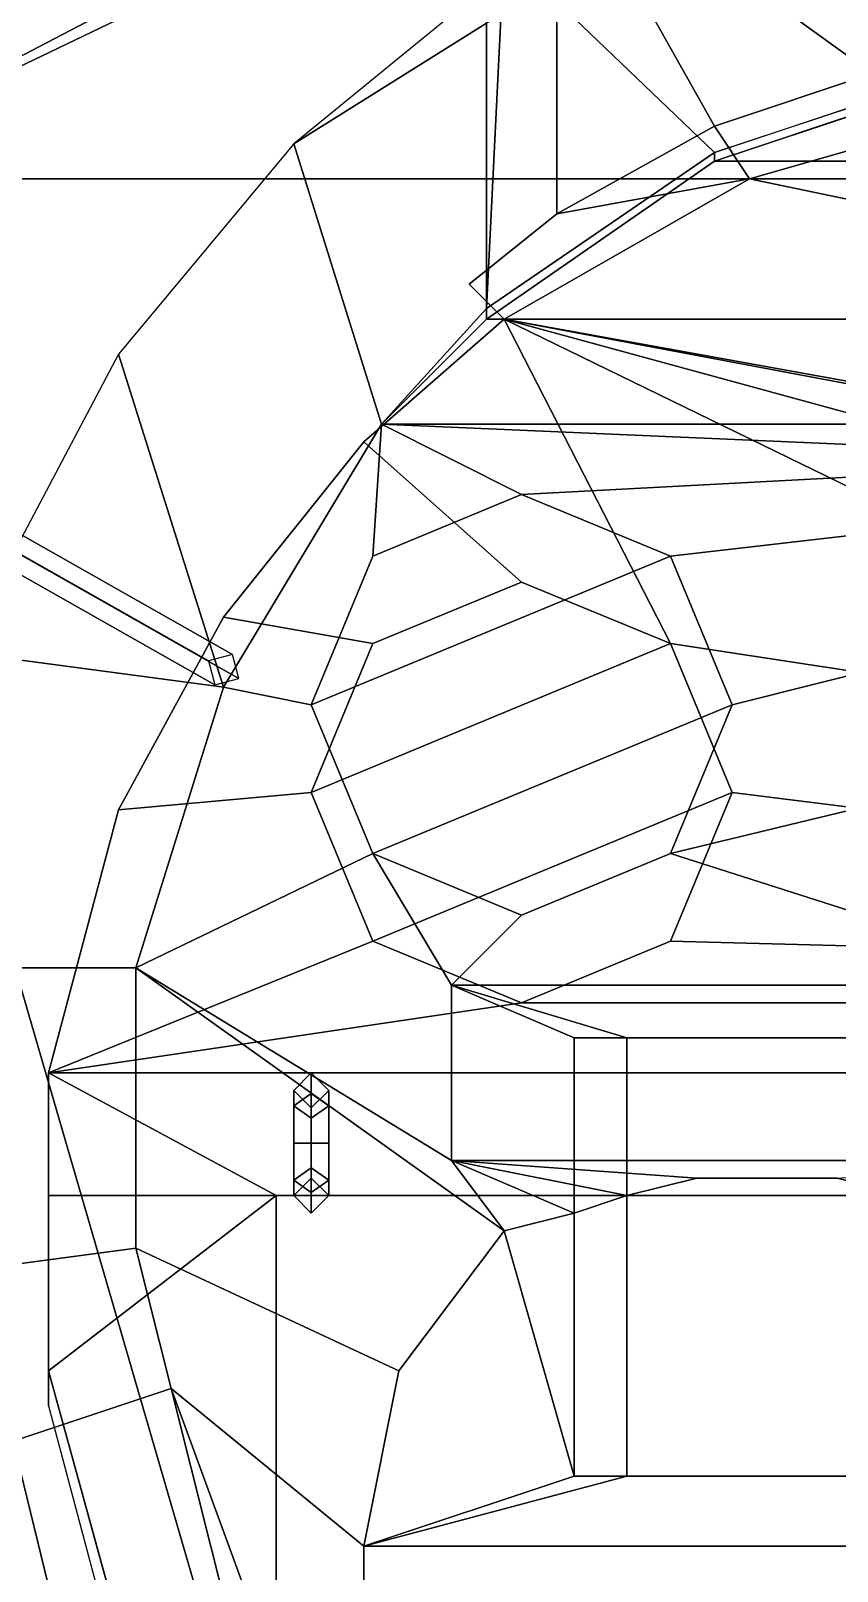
# Model space of a CAD drawing. Header units: millimetres. Extents: x -1.21 to 1.21, y -2.88 to 5.11.
# Drawn here: x -0.66 to -0.2, y 0.266 to 1.144 of the extents above; entities that cross this region are included whole.
import ezdxf

# ---------------------------------------------------------------- set-up
doc = ezdxf.new("R2010")
doc.units = ezdxf.units.MM
for name, color, linetype in [('fenders', 1, 'Continuous'), ('option3', 3, 'Continuous'), ('turret', 2, 'Continuous'), ('turret2', 2, 'Continuous')]:
    doc.layers.add(name, color=color, linetype=linetype)

msp = doc.modelspace()

# ---------------------------------------------------------------- linework, layer by layer
for points in [[(-0.34449, 2.11, 0.4), (-0.8, 1.06, 0.4), (-0.46162, 1.84, 1.2), (-0.25772, 2.31, 0.92)], [(0.34449, 2.11, 0.4), (0.8, 1.06, 0.4), (-0.8, 1.06, 0.4), (-0.34449, 2.11, 0.4)], [(-0.46162, 1.84, 1.2), (-0.8, 1.06, 0.4), (-0.8, 1.06, 1.52), (-0.53537, 1.67, 1.52)], [(-0.8, 1.06, 1.52), (-0.11, 1.42, 1.52), (-0.11, 1.67, 1.52), (-0.18, 1.67, 1.52)], [(-0.53537, 1.67, 1.52), (-0.8, 1.06, 1.52), (-0.8, 1.06, 1.52), (-0.18, 1.67, 1.52)], [(-0.05, 1.42, 1.52), (-0.8, 1.06, 1.52), (0.8, 1.06, 1.52), (0.17, 1.42, 1.52)], [(-0.8, 1.06, 1.52), (-0.05, 1.42, 1.52), (-0.05, 1.42, 1.52), (-0.11, 1.42, 1.52)], [(0.8, 1.06, 0.4), (0.8, -2.27, 0.4), (-0.8, -2.27, 0.4), (-0.8, 1.06, 0.4)], [(-0.4655, -0.09, 1.52), (-0.8, 1.06, 1.52), (-0.8, 1.06, 1.52), (-0.8, -0.09, 1.52)], [(0.8, 1.06, 1.52), (-0.8, 1.06, 1.52), (-0.4655, -0.09, 1.52), (0.4655, -0.09, 1.52)]]:
    msp.add_3dface(points)
at = {"layer": 'fenders'}
msp.add_3dface([(-1.08, 1.46, 1.25), (-1.08, 1.06, 1.25), (-0.8, 1.06, 1.25), (-0.62647, 1.46, 1.25)], dxfattribs=at)
at = {"layer": 'option3'}
for points in [[(-0.85866, 0.955, 2.2), (-0.845, 0.95866, 2.2), (-0.545, 0.78866, 1.84), (-0.55866, 0.785, 1.84)], [(-0.845, 0.95866, 2.2), (-0.84134, 0.945, 2.2), (-0.54134, 0.775, 1.84), (-0.545, 0.78866, 1.84)], [(-0.855, 0.94134, 2.2), (-0.85866, 0.955, 2.2), (-0.55866, 0.785, 1.84), (-0.555, 0.77134, 1.84)], [(-0.84134, 0.945, 2.2), (-0.855, 0.94134, 2.2), (-0.555, 0.77134, 1.84), (-0.54134, 0.775, 1.84)]]:
    msp.add_3dface(points, dxfattribs=at)
at = {"layer": 'turret'}
for points in [[(-0.4, 1.14889, 1.61), (-0.4, 0.98603, 2.15), (-0.39, 1.19, 2.1), (-0.39, 1.15376, 1.61)], [(-0.39, 1.19, 2.1), (-0.4, 0.98603, 2.15), (-0.27, 1.07508, 2.15), (-0.39, 1.19, 2.1)], [(-0.39, 1.19, 2.1), (-0.09032, 1.13444, 2.15), (0.08968, 1.13444, 2.15), (0.33, 1.19, 2.1)], [(-0.39, 1.19, 2.1), (-0.27, 1.07508, 2.15), (-0.09, 1.13508, 2.15), (-0.39, 1.19, 2.1)], [(-0.51, 1.08, 1.54), (-0.51, 1.08, 1.54), (-0.4, 1.14889, 1.61), (-0.4, 1.17, 1.54)], [(-0.51, 1.08, 1.54), (-0.46, 0.92, 2.17), (-0.4, 0.98603, 2.15), (-0.4, 1.14889, 1.61)], [(-0.27, 1.07508, 2.15), (-0.27, 1.07, 2.17), (-0.09, 1.13, 2.17), (-0.09032, 1.13444, 2.15)], [(-0.09063, 1.13, 2.17), (-0.27, 1.07, 2.17), (0.27, 1.07, 2.17), (0.09, 1.13, 2.17)], [(-0.61, 0.96, 1.54), (-0.55, 0.77, 2.17), (-0.46, 0.92, 2.17), (-0.51, 1.08, 1.54)], [(-0.4, 0.98603, 2.15), (-0.4, 0.98, 2.17), (-0.27, 1.07, 2.17), (-0.27, 1.07508, 2.15)], [(-0.27, 1.07, 2.17), (-0.4, 0.98, 2.17), (0.4, 0.98, 2.17), (0.27, 1.07, 2.17)], [(-0.46, 0.92, 2.17), (-0.46, 0.92, 2.17), (-0.4, 0.98, 2.17), (-0.4, 0.98603, 2.15)], [(-0.4, 0.98, 2.17), (-0.46, 0.92, 2.17), (0.46, 0.92, 2.17), (0.4, 0.98, 2.17)], [(-0.7, 0.79, 1.54), (-0.55, 0.77, 2.17), (-0.55, 0.77, 2.17), (-0.61, 0.96, 1.54)], [(-0.46, 0.92, 2.17), (-0.55, 0.77, 2.17), (-0.5, 0.76, 2.17), (-0.46485, 0.84485, 2.17)], [(-0.46, 0.92, 2.17), (-0.46, 0.92, 2.17), (-0.46485, 0.84485, 2.17), (-0.38, 0.88, 2.17)], [(0, 0.9, 2.17), (-0.46, 0.92, 2.17), (-0.46, 0.92, 2.17), (-0.38, 0.88, 2.17)], [(0.46, 0.92, 2.17), (-0.46, 0.92, 2.17), (-0.46, 0.92, 2.17), (0, 0.9, 2.17)], [(-0.07071, 0.87071, 2.17), (0, 0.9, 2.17), (-0.38, 0.88, 2.17), (-0.29515, 0.84485, 2.17)], [(-0.38, 0.88, 2.19), (-0.46485, 0.84485, 2.19), (-0.5, 0.76, 2.19), (-0.29515, 0.84485, 2.19)], [(-0.38, 0.88, 2.17), (-0.46485, 0.84485, 2.17), (-0.46485, 0.84485, 2.19), (-0.38, 0.88, 2.19)], [(-0.29515, 0.84485, 2.17), (-0.38, 0.88, 2.17), (-0.38, 0.88, 2.19), (-0.29515, 0.84485, 2.19)], [(-0.1, 0.8, 2.17), (-0.07071, 0.87071, 2.17), (-0.29515, 0.84485, 2.17), (-0.26, 0.76, 2.17)], [(-0.46485, 0.84485, 2.17), (-0.5, 0.76, 2.17), (-0.5, 0.76, 2.19), (-0.46485, 0.84485, 2.19)], [(-0.29515, 0.84485, 2.19), (-0.5, 0.76, 2.19), (-0.46485, 0.67515, 2.19), (-0.26, 0.76, 2.19)], [(-0.26, 0.76, 2.17), (-0.29515, 0.84485, 2.17), (-0.29515, 0.84485, 2.19), (-0.26, 0.76, 2.19)], [(-0.07071, 0.72929, 2.17), (-0.1, 0.8, 2.17), (-0.26, 0.76, 2.17), (-0.29515, 0.67515, 2.17)], [(-0.75, 0.61, 1.54), (-0.6, 0.61, 2.17), (-0.55, 0.77, 2.17), (-0.7, 0.79, 1.54)], [(-0.55, 0.77, 2.17), (-0.6, 0.61, 2.17), (-0.46485, 0.67515, 2.17), (-0.5, 0.76, 2.17)], [(-0.5, 0.76, 2.17), (-0.46485, 0.67515, 2.17), (-0.46485, 0.67515, 2.19), (-0.5, 0.76, 2.19)], [(-0.26, 0.76, 2.19), (-0.46485, 0.67515, 2.19), (-0.38, 0.64, 2.19), (-0.29515, 0.67515, 2.19)], [(-0.29515, 0.67515, 2.17), (-0.26, 0.76, 2.17), (-0.26, 0.76, 2.19), (-0.29515, 0.67515, 2.19)], [(-0.29515, 0.67515, 2.17), (-0.06, 0.6, 2.17), (0, 0.7, 2.17), (-0.07071, 0.72929, 2.17)], [(-0.6, 0.61, 2.17), (-0.42, 0.5, 2.17), (-0.42, 0.6, 2.17), (-0.46485, 0.67515, 2.17)], [(-0.46485, 0.67515, 2.17), (-0.38, 0.64, 2.17), (-0.38, 0.64, 2.19), (-0.46485, 0.67515, 2.19)], [(-0.42, 0.6, 2.17), (-0.42, 0.6, 2.17), (-0.38, 0.64, 2.17), (-0.46485, 0.67515, 2.17)], [(-0.42, 0.6, 2.17), (-0.06, 0.6, 2.17), (-0.29515, 0.67515, 2.17), (-0.38, 0.64, 2.17)], [(-0.38, 0.64, 2.17), (-0.29515, 0.67515, 2.17), (-0.29515, 0.67515, 2.19), (-0.38, 0.64, 2.19)], [(-0.75, 0.43, 1.54), (-0.6, 0.45, 2.17), (-0.6, 0.61, 2.17), (-0.75, 0.61, 1.54)], [(-0.6, 0.45, 2.17), (-0.45, 0.38, 2.17), (-0.39, 0.46, 2.17), (-0.6, 0.61, 2.17)], [(-0.6, 0.61, 2.17), (-0.39, 0.46, 2.17), (-0.42, 0.5, 2.17), (-0.6, 0.61, 2.17)], [(-0.42, 0.6, 2.17), (-0.42, 0.6, 2.2), (-0.06, 0.6, 2.2), (-0.06, 0.6, 2.17)], [(-0.42, 0.5, 2.17), (-0.42, 0.5, 2.2), (-0.42, 0.6, 2.2), (-0.42, 0.6, 2.17)], [(-0.42, 0.6, 2.2), (-0.32, 0.57, 2.2), (-0.16, 0.57, 2.2), (-0.06, 0.6, 2.2)], [(-0.42, 0.5, 2.2), (-0.35, 0.5, 2.2), (-0.35, 0.57, 2.2), (-0.42, 0.6, 2.2)], [(-0.42, 0.6, 2.2), (-0.35, 0.57, 2.2), (-0.32, 0.57, 2.2), (-0.42, 0.6, 2.2)], [(-0.35, 0.5, 2.2), (-0.35, 0.32, 2.22), (-0.35, 0.57, 2.22), (-0.35, 0.57, 2.2)], [(-0.35, 0.57, 2.2), (-0.35, 0.57, 2.22), (-0.32, 0.57, 2.22), (-0.32, 0.57, 2.2)], [(-0.32, 0.32, 2.22), (-0.32, 0.57, 2.22), (-0.35, 0.57, 2.22), (-0.35, 0.32, 2.22)], [(-0.32, 0.57, 2.2), (-0.32, 0.5, 2.2), (-0.16, 0.5, 2.2), (-0.16, 0.57, 2.2)], [(-0.32, 0.57, 2.2), (-0.32, 0.57, 2.22), (-0.32, 0.32, 2.22), (-0.32, 0.5, 2.2)], [(-0.5, 0.55, 2.21), (-0.51, 0.54, 2.21), (-0.51, 0.53121, 2.23121), (-0.5, 0.53828, 2.23828)], [(-0.5, 0.55, 2.17), (-0.51, 0.54, 2.17), (-0.51, 0.54, 2.21), (-0.5, 0.55, 2.21)], [(-0.49, 0.54, 2.21), (-0.5, 0.55, 2.21), (-0.5, 0.53828, 2.23828), (-0.49, 0.53121, 2.23121)], [(-0.49, 0.54, 2.17), (-0.5, 0.55, 2.17), (-0.5, 0.55, 2.21), (-0.49, 0.54, 2.21)], [(-0.51, 0.54, 2.21), (-0.5, 0.53, 2.21), (-0.5, 0.52414, 2.22414), (-0.51, 0.53121, 2.23121)], [(-0.51, 0.54, 2.17), (-0.5, 0.53, 2.17), (-0.5, 0.53, 2.21), (-0.51, 0.54, 2.21)], [(-0.5, 0.53828, 2.23828), (-0.51, 0.53121, 2.23121), (-0.51, 0.51, 2.24), (-0.5, 0.51, 2.25)], [(-0.5, 0.53, 2.21), (-0.49, 0.54, 2.21), (-0.49, 0.53121, 2.23121), (-0.5, 0.52414, 2.22414)], [(-0.5, 0.53, 2.17), (-0.49, 0.54, 2.17), (-0.49, 0.54, 2.21), (-0.5, 0.53, 2.21)], [(-0.49, 0.53121, 2.23121), (-0.5, 0.53828, 2.23828), (-0.5, 0.51, 2.25), (-0.49, 0.51, 2.24)], [(-0.51, 0.53121, 2.23121), (-0.5, 0.52414, 2.22414), (-0.5, 0.51, 2.23), (-0.51, 0.51, 2.24)], [(-0.5, 0.52414, 2.22414), (-0.49, 0.53121, 2.23121), (-0.49, 0.51, 2.24), (-0.5, 0.51, 2.23)], [(-0.51, 0.51, 2.24), (-0.5, 0.51, 2.23), (-0.5, 0.49586, 2.22414), (-0.51, 0.48879, 2.23121)], [(-0.5, 0.51, 2.25), (-0.51, 0.51, 2.24), (-0.51, 0.48879, 2.23121), (-0.5, 0.48172, 2.23828)], [(-0.5, 0.51, 2.23), (-0.49, 0.51, 2.24), (-0.49, 0.48879, 2.23121), (-0.5, 0.49586, 2.22414)], [(-0.49, 0.51, 2.24), (-0.5, 0.51, 2.25), (-0.5, 0.48172, 2.23828), (-0.49, 0.48879, 2.23121)], [(-0.51, 0.48879, 2.23121), (-0.5, 0.49586, 2.22414), (-0.5, 0.49, 2.21), (-0.51, 0.48, 2.21)], [(-0.5, 0.49586, 2.22414), (-0.49, 0.48879, 2.23121), (-0.49, 0.48, 2.21), (-0.5, 0.49, 2.21)], [(-0.06, 0.5, 2.17), (-0.06, 0.5, 2.2), (-0.42, 0.5, 2.2), (-0.42, 0.5, 2.17)], [(-0.42, 0.5, 2.17), (-0.28, 0.49, 2.17), (-0.2, 0.49, 2.17), (-0.06, 0.5, 2.17)], [(-0.42, 0.5, 2.17), (-0.32, 0.48, 2.17), (-0.28, 0.49, 2.17), (-0.42, 0.5, 2.17)], [(-0.42, 0.5, 2.17), (-0.35, 0.47, 2.17), (-0.32, 0.48, 2.17), (-0.42, 0.5, 2.17)], [(-0.42, 0.5, 2.17), (-0.39, 0.46, 2.17), (-0.35, 0.47, 2.17), (-0.42, 0.5, 2.17)], [(-0.35, 0.32, 2.2), (-0.35, 0.32, 2.22), (-0.35, 0.5, 2.2)], [(-0.32, 0.5, 2.2), (-0.32, 0.5, 2.2), (-0.32, 0.32, 2.22), (-0.32, 0.32, 2.2)], [(-0.5, 0.49, 2.17), (-0.51, 0.48, 2.17), (-0.51, 0.48, 2.21), (-0.5, 0.49, 2.21)], [(-0.5, 0.48172, 2.23828), (-0.51, 0.48879, 2.23121), (-0.51, 0.48, 2.21), (-0.5, 0.47, 2.21)], [(-0.49, 0.48, 2.17), (-0.5, 0.49, 2.17), (-0.5, 0.49, 2.21), (-0.49, 0.48, 2.21)], [(-0.49, 0.48879, 2.23121), (-0.5, 0.48172, 2.23828), (-0.5, 0.47, 2.21), (-0.49, 0.48, 2.21)], [(-0.32, 0.48, 2.17), (-0.32, 0.48, 2.2), (-0.28, 0.49, 2.2), (-0.28, 0.49, 2.17)], [(-0.16, 0.48, 2.2), (-0.2, 0.49, 2.2), (-0.28, 0.49, 2.2), (-0.32, 0.48, 2.2)], [(-0.28, 0.49, 2.17), (-0.28, 0.49, 2.2), (-0.2, 0.49, 2.2), (-0.2, 0.49, 2.17)], [(-0.2, 0.49, 2.17), (-0.2, 0.49, 2.2), (-0.16, 0.48, 2.2), (-0.16, 0.48, 2.17)], [(-0.51, 0.48, 2.17), (-0.5, 0.47, 2.17), (-0.5, 0.47, 2.21), (-0.51, 0.48, 2.21)], [(-0.5, 0.47, 2.17), (-0.49, 0.48, 2.17), (-0.49, 0.48, 2.21), (-0.5, 0.47, 2.21)], [(-0.35, 0.47, 2.17), (-0.35, 0.47, 2.2), (-0.32, 0.48, 2.2), (-0.32, 0.48, 2.17)], [(-0.16, 0.32, 2.2), (-0.16, 0.48, 2.2), (-0.32, 0.48, 2.2), (-0.32, 0.32, 2.2)], [(-0.39, 0.46, 2.17), (-0.39, 0.46, 2.2), (-0.35, 0.47, 2.2), (-0.35, 0.47, 2.17)], [(-0.35, 0.32, 2.2), (-0.35, 0.47, 2.2), (-0.39, 0.46, 2.2), (-0.35, 0.32, 2.2)], [(-0.35, 0.32, 2.2), (-0.39, 0.46, 2.2), (-0.45, 0.38, 2.2), (-0.47, 0.28, 2.2)], [(-0.45, 0.38, 2.17), (-0.45, 0.38, 2.2), (-0.39, 0.46, 2.2), (-0.39, 0.46, 2.17)], [(-0.67, 0.34, 1.69), (-0.58, 0.37, 2.17), (-0.6, 0.45, 2.17), (-0.75, 0.43, 1.54)], [(-0.58, 0.37, 2.17), (-0.47, 0.28, 2.17), (-0.45, 0.38, 2.17), (-0.6, 0.45, 2.17)], [(-0.47, 0.28, 2.17), (-0.47, 0.28, 2.2), (-0.45, 0.38, 2.2), (-0.45, 0.38, 2.17)], [(-0.64622, 0.24251, 1.69), (-0.45692, -0.12, 2.17), (-0.58, 0.37, 2.17), (-0.67, 0.34, 1.69)], [(-0.58, 0.37, 2.17), (-0.47, 0.07, 2.17), (-0.47, 0.28, 2.17), (-0.58, 0.37, 2.17)], [(-0.45692, -0.12, 2.17), (-0.47, 0.07, 2.17), (-0.58, 0.37, 2.17), (-0.45692, -0.12, 2.17)], [(-0.69, 0.23, 1.54), (-0.64622, 0.24251, 1.69), (-0.67, 0.34, 1.69), (-0.72, 0.33, 1.54)], [(-0.01, 0.28, 2.2), (-0.16, 0.32, 2.2), (-0.32, 0.32, 2.2), (-0.47, 0.28, 2.2)], [(-0.47, 0.28, 2.2), (-0.32, 0.32, 2.2), (-0.35, 0.32, 2.2), (-0.47, 0.28, 2.2)], [(-0.32, 0.32, 2.2), (-0.32, 0.32, 2.22), (-0.35, 0.32, 2.22), (-0.35, 0.32, 2.2)], [(-0.47, 0.07, 2.17), (-0.47, 0.07, 2.2), (-0.47, 0.28, 2.2), (-0.47, 0.28, 2.17)], [(-0.01, 0.07, 2.2), (-0.01, 0.28, 2.2), (-0.47, 0.28, 2.2), (-0.47, 0.07, 2.2)]]:
    msp.add_3dface(points, dxfattribs=at)
at = {"layer": 'turret2'}
for points in [[(-0.36, 1.25, 1.66), (-0.36, 1.04, 1.66), (-0.36, 1.04, 2.1), (-0.36, 1.25, 2.1)], [(-0.36, 1.25, 2.1), (-0.07, 1.14, 2.1), (0.07, 1.14, 2.1), (0.32, 1.25, 2.1)], [(-0.36, 1.25, 2.1), (-0.18, 1.12, 2.1), (-0.07, 1.14, 2.1), (-0.36, 1.25, 2.1)], [(-0.36, 1.25, 2.1), (-0.27, 1.09, 2.1), (-0.18, 1.12, 2.1), (-0.36, 1.25, 2.1)], [(-0.36, 1.25, 2.1), (-0.36, 1.04, 2.1), (-0.27, 1.09, 2.1), (-0.36, 1.25, 2.1)], [(-0.07, 1.14, 1.66), (-0.36, 1.25, 1.66), (0.32, 1.25, 1.66), (0.07, 1.14, 1.66)], [(-0.18, 1.12, 1.66), (-0.36, 1.25, 1.66), (-0.36, 1.25, 1.66), (-0.07, 1.14, 1.66)], [(-0.27, 1.09, 1.66), (-0.36, 1.25, 1.66), (-0.36, 1.25, 1.66), (-0.18, 1.12, 1.66)], [(-0.36, 1.04, 1.66), (-0.36, 1.25, 1.66), (-0.36, 1.25, 1.66), (-0.27, 1.09, 1.66)], [(-0.18, 1.12, 2.14), (-0.27, 1.09, 2.14), (-0.25, 1.06, 2.14), (-0.11, 1.1, 2.14)], [(-0.25, 1.06, 1.61), (-0.27, 1.09, 1.61), (-0.18, 1.12, 1.61), (-0.11, 1.1, 1.61)], [(-0.18, 1.12, 2.1), (-0.27, 1.09, 2.1), (-0.27, 1.09, 2.14), (-0.18, 1.12, 2.14)], [(-0.27, 1.09, 1.61), (-0.27, 1.09, 1.66), (-0.18, 1.12, 1.66), (-0.18, 1.12, 1.61)], [(-0.11, 1.1, 2.14), (-0.25, 1.06, 2.14), (-0.25, 1.06, 2.18), (-0.11, 1.1, 2.18)], [(-0.25, 1.06, 1.52), (-0.25, 1.06, 1.61), (-0.11, 1.1, 1.61), (-0.11, 1.1, 1.52)], [(0.35, 1.01, 2.18), (-0.11, 1.1, 2.18), (-0.25, 1.06, 2.18), (0.47, 0.91, 2.18)], [(-0.27, 1.09, 2.14), (-0.36, 1.04, 2.14), (-0.25, 1.06, 2.14)], [(-0.25, 1.06, 1.61), (-0.36, 1.04, 1.61), (-0.27, 1.09, 1.61), (-0.25, 1.06, 1.61)], [(-0.27, 1.09, 2.1), (-0.36, 1.04, 2.1), (-0.36, 1.04, 2.14), (-0.27, 1.09, 2.14)], [(-0.36, 1.04, 1.61), (-0.36, 1.04, 1.66), (-0.27, 1.09, 1.66), (-0.27, 1.09, 1.61)], [(-0.36, 1.04, 2.14), (-0.41, 1, 2.14), (-0.39, 0.98, 2.14), (-0.25, 1.06, 2.14)], [(-0.39, 0.98, 1.61), (-0.41, 1, 1.61), (-0.36, 1.04, 1.61), (-0.25, 1.06, 1.61)], [(-0.25, 1.06, 2.14), (-0.39, 0.98, 2.14), (-0.39, 0.98, 2.18), (-0.25, 1.06, 2.18)], [(-0.39, 0.98, 1.52), (-0.39, 0.98, 1.61), (-0.25, 1.06, 1.61), (-0.25, 1.06, 1.52)], [(0.47, 0.91, 2.18), (-0.25, 1.06, 2.18), (-0.39, 0.98, 2.18), (0.55, 0.81, 2.18)], [(-0.36, 1.04, 2.1), (-0.41, 1, 1.61), (-0.41, 1, 2.14), (-0.36, 1.04, 2.14)], [(-0.41, 1, 1.61), (-0.36, 1.04, 1.66), (-0.36, 1.04, 1.66), (-0.36, 1.04, 1.61)], [(-0.41, 1, 1.61), (-0.36, 1.04, 2.1), (-0.36, 1.04, 2.1), (-0.36, 1.04, 1.66)], [(-0.39, 0.98, 1.61), (-0.39, 0.98, 2.14), (-0.41, 1, 2.14), (-0.41, 1, 1.61)], [(-0.47, 0.91, 1.52), (-0.47, 0.91, 2.18), (-0.39, 0.98, 2.14), (-0.39, 0.98, 1.61)], [(-0.47, 0.91, 1.52), (-0.47, 0.91, 1.52), (-0.39, 0.98, 1.61), (-0.39, 0.98, 1.52)], [(-0.47, 0.91, 2.18), (-0.47, 0.91, 2.18), (-0.39, 0.98, 2.18), (-0.39, 0.98, 2.14)], [(-0.39, 0.98, 2.18), (-0.47, 0.91, 2.18), (-0.38, 0.83, 2.18), (-0.29515, 0.79485, 2.18)], [(-0.07071, 0.76071, 2.18), (0, 0.79, 2.18), (-0.39, 0.98, 2.18), (-0.29515, 0.79485, 2.18)], [(0.21515, 0.81485, 2.18), (-0.39, 0.98, 2.18), (0, 0.79, 2.18), (0.07071, 0.76071, 2.18)], [(-0.39, 0.98, 2.18), (-0.39, 0.98, 2.18), (0.21515, 0.81485, 2.18), (0.3, 0.85, 2.18)], [(-0.39, 0.98, 2.18), (-0.39, 0.98, 2.18), (0.3, 0.85, 2.18), (0.55, 0.81, 2.18)], [(-0.55, 0.81, 1.52), (-0.55, 0.81, 2.18), (-0.47, 0.91, 2.18), (-0.47, 0.91, 1.52)], [(-0.47, 0.91, 2.18), (-0.55, 0.81, 2.18), (-0.46485, 0.79485, 2.18), (-0.38, 0.83, 2.18)], [(-0.38, 0.83, 2.2), (-0.46485, 0.79485, 2.2), (-0.5, 0.71, 2.2), (-0.29515, 0.79485, 2.2)], [(-0.38, 0.83, 2.18), (-0.46485, 0.79485, 2.18), (-0.46485, 0.79485, 2.2), (-0.38, 0.83, 2.2)], [(-0.29515, 0.79485, 2.18), (-0.38, 0.83, 2.18), (-0.38, 0.83, 2.2), (-0.29515, 0.79485, 2.2)], [(-0.61, 0.7, 1.52), (-0.61, 0.7, 2.18), (-0.55, 0.81, 2.18), (-0.55, 0.81, 1.52)], [(-0.55, 0.81, 2.18), (-0.61, 0.7, 2.18), (-0.5, 0.71, 2.18), (-0.46485, 0.79485, 2.18)], [(-0.29515, 0.79485, 2.2), (-0.5, 0.71, 2.2), (-0.46485, 0.62515, 2.2), (-0.26, 0.71, 2.2)], [(-0.46485, 0.79485, 2.18), (-0.5, 0.71, 2.18), (-0.5, 0.71, 2.2), (-0.46485, 0.79485, 2.2)], [(-0.26, 0.71, 2.18), (-0.29515, 0.79485, 2.18), (-0.29515, 0.79485, 2.2), (-0.26, 0.71, 2.2)], [(-0.1, 0.69, 2.18), (-0.07071, 0.76071, 2.18), (-0.29515, 0.79485, 2.18), (-0.26, 0.71, 2.18)], [(-0.61, 0.7, 2.18), (-0.65, 0.55, 2.18), (-0.46485, 0.62515, 2.18), (-0.5, 0.71, 2.18)], [(-0.5, 0.71, 2.18), (-0.46485, 0.62515, 2.18), (-0.46485, 0.62515, 2.2), (-0.5, 0.71, 2.2)], [(-0.26, 0.71, 2.2), (-0.46485, 0.62515, 2.2), (-0.38, 0.59, 2.2), (-0.29515, 0.62515, 2.2)], [(-0.29515, 0.62515, 2.18), (-0.26, 0.71, 2.18), (-0.26, 0.71, 2.2), (-0.29515, 0.62515, 2.2)], [(-0.07071, 0.61929, 2.18), (-0.1, 0.69, 2.18), (-0.26, 0.71, 2.18), (-0.29515, 0.62515, 2.18)], [(-0.65, 0.55, 1.52), (-0.65, 0.55, 2.18), (-0.61, 0.7, 2.18), (-0.61, 0.7, 1.52)], [(-0.65, 0.55, 2.18), (-0.65, 0.55, 2.18), (-0.38, 0.59, 2.18), (-0.46485, 0.62515, 2.18)], [(-0.46485, 0.62515, 2.18), (-0.38, 0.59, 2.18), (-0.38, 0.59, 2.2), (-0.46485, 0.62515, 2.2)], [(-0.38, 0.59, 2.18), (-0.29515, 0.62515, 2.18), (-0.29515, 0.62515, 2.2), (-0.38, 0.59, 2.2)], [(0, 0.59, 2.18), (-0.07071, 0.61929, 2.18), (-0.29515, 0.62515, 2.18), (-0.38, 0.59, 2.18)], [(0.65, 0.55, 2.18), (0, 0.59, 2.18), (-0.38, 0.59, 2.18), (-0.65, 0.55, 2.18)], [(-0.65, 0.36, 1.52), (-0.65, 0.38, 1.7), (-0.65, 0.43, 1.7), (-0.65, 0.55, 1.52)], [(-0.65, 0.43, 1.7), (-0.65, 0.48, 2.18), (-0.65, 0.55, 2.18), (-0.65, 0.55, 1.52)], [(-0.65, 0.48, 2.18), (-0.52, 0.48, 2.18), (-0.52, 0.48, 2.18), (-0.65, 0.55, 2.18)], [(0.52, 0.48, 2.18), (0.65, 0.55, 2.18), (-0.65, 0.55, 2.18), (-0.52, 0.48, 2.18)], [(-0.65, 0.38, 1.7), (-0.65, 0.38, 2.18), (-0.65, 0.48, 2.18), (-0.65, 0.43, 1.7)], [(-0.57, 0.09, 2.18), (-0.52, 0.09, 2.18), (-0.52, 0.48, 2.18), (-0.65, 0.38, 2.18)], [(-0.65, 0.38, 2.18), (-0.52, 0.48, 2.18), (-0.52, 0.48, 2.18), (-0.65, 0.48, 2.18)], [(-0.52, 0.48, 2.18), (-0.52, 0.09, 2.18), (-0.52, 0.09, 2.19), (-0.52, 0.48, 2.19)], [(0.52, 0.48, 2.19), (0.52, 0.48, 2.18), (-0.52, 0.48, 2.18), (-0.52, 0.48, 2.19)], [(-0.52, 0.48, 2.19), (-0.52, 0.09, 2.19), (0.52, 0.09, 2.19), (0.52, 0.48, 2.19)], [(-0.59605, 0.18442, 1.7), (-0.57, 0.09, 2.18), (-0.65, 0.38, 2.18), (-0.65, 0.38, 1.7)], [(-0.61, 0.21, 1.52), (-0.59605, 0.18442, 1.7), (-0.65, 0.38, 1.7), (-0.65, 0.36, 1.52)]]:
    msp.add_3dface(points, dxfattribs=at)

doc.saveas('drawing.dxf')
